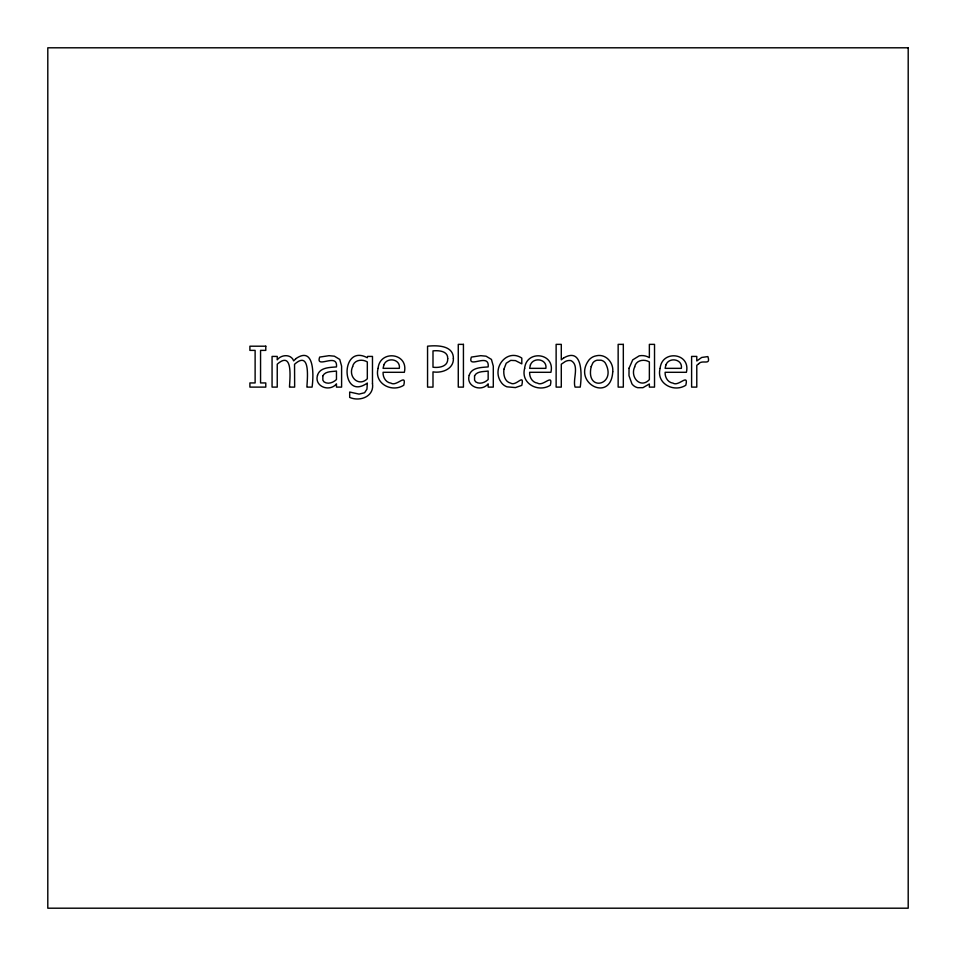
<?xml version="1.0" encoding="UTF-8"?>
<svg xmlns="http://www.w3.org/2000/svg" width="956" height="956" viewBox="0 0 956 956"><rect width="100%" height="100%" fill="white"/><g stroke="black" fill="none" stroke-linecap="round" stroke-linejoin="round"><path stroke-width="1.43" d="M503.943 369.195C503.215 374.489 504.589 381.814 510.695 383.129C516.395 386.666 524.497 372.493 521.809 385.376L515.439 387.586L506.955 386.822A11.878 11.878 0 0 1 500.729 381.635C491.635 367.893 506.811 348.259 521.809 358.07L521.809 363.866L515.463 360.603L510.755 360.376L506.226 363.22L503.943 369.195M372.481 383.619C374.453 396.537 359.874 401.962 349.681 397.409L349.681 392.032L359.074 394.111L364.606 392.725L366.961 389.116L367.319 383.045C340.766 401.938 339.882 343.049 367.319 357.747L367.618 356.421L372.481 356.421L372.481 383.619M612.736 371.776C610.98 403.444 571.545 382.711 589.099 359.826A12.225 12.225 0 0 1 596.126 355.835C605.662 353.409 613.788 362.575 612.736 371.776M378.086 368.383C373.892 383.547 391.769 392.928 403.767 385.244C406.742 372.709 396.62 386.893 390.968 383.141C385.77 382.52 382.759 377.202 383.081 372.302L404.34 372.302C408.905 352.8 379.771 349.454 378.086 368.383M524.641 368.383C520.458 383.547 538.336 392.928 550.333 385.244C553.309 372.709 543.175 386.893 537.535 383.141C532.325 382.52 529.313 377.202 529.636 372.302L550.907 372.302C555.472 352.8 526.326 349.454 524.641 368.383M629.048 368.239L628.988 375.648L631.94 383.87A9.847 9.847 0 0 0 637.783 387.706L642.934 387.67L649.363 383.977L649.363 387.108L654.525 387.108L654.525 344.363L649.363 344.363L649.363 357.664A13.934 13.934 0 0 0 639.206 355.859L632.717 359.862L629.048 368.239M660.13 368.383C655.947 383.547 673.825 392.928 685.811 385.244C688.798 372.709 678.664 386.893 673.024 383.141C667.814 382.52 664.802 377.202 665.125 372.302L686.396 372.302C690.961 352.8 661.815 349.454 660.13 368.383M453.383 358.536C453.742 369.112 441.863 373.402 432.996 371.86L432.996 387.108L427.559 387.108L427.559 346.203C436.868 345.2 453.586 345.212 453.383 358.536M591.202 366.59C585.192 392.856 617.636 385.172 605.244 362.921A6.943 6.943 0 0 0 600.954 360.209L597.153 360.209A6.991 6.991 0 0 0 592.84 362.921L591.202 366.59M634.676 366.925C629.813 377.166 640.532 389.068 649.363 379.64L649.363 361.942C644.177 358.727 635.836 360.125 634.676 366.925M317.512 375.266C314.022 386.618 329.689 392.366 336.464 383.846L336.464 387.108L341.603 387.108L341.603 366.124L339.739 359.408L334.373 356.182L329.043 355.68L319.674 357.09C315.169 369.697 338.065 351.928 336.464 366.925C329.856 367.474 319.818 367.331 317.512 375.266M469.217 375.266C465.715 386.618 481.382 392.366 488.158 383.846L488.158 387.108L493.296 387.108L493.296 366.124L491.432 359.408L486.066 356.182L480.749 355.68L471.38 357.09C466.863 369.697 489.771 351.928 488.158 366.925C481.549 367.474 471.511 367.331 469.217 375.266M352.633 366.614C347.829 376.855 358.751 387.228 367.319 378.791L367.319 361.942C362.216 358.751 353.911 359.874 352.633 366.614M322.841 375.804L322.877 380.189L323.988 381.862C327.98 384.694 333.25 382.579 336.464 379.556L336.464 371.036C331.875 371.812 325.422 371 322.841 375.804M447.719 358.679C448.173 366.662 439.019 368.036 432.996 367.224L432.996 350.876C438.673 350.29 448.137 350.9 447.719 358.679M474.546 375.804L474.57 380.189L475.694 381.862C479.673 384.694 484.943 382.579 488.158 379.556L488.158 371.036C483.569 371.812 477.116 371 474.546 375.804M383.846 364.929L383.081 368.347L399.321 368.347C400.815 358.906 386.786 356.755 383.846 364.929M530.413 364.929L529.636 368.347L545.876 368.347C547.37 358.906 533.352 356.755 530.413 364.929M665.902 364.929L665.125 368.347L681.365 368.347C682.859 358.906 668.842 356.755 665.902 364.929M295.966 358.584L293.659 360.878C291.138 353.792 281.231 354.461 277.24 359.826L277.24 356.421L272.066 356.421L272.066 387.108L277.24 387.108L277.24 364.2C293.492 349.824 289.728 379.52 289.489 387.108L294.651 387.108L294.544 364.284C310.82 349.729 307.235 379.389 306.9 387.108L312.074 387.108C313.472 377.62 315.265 345.295 295.966 358.584M698.669 363.758L696.781 365.323L696.781 387.108L691.606 387.108L691.606 356.421L696.781 356.421L696.781 360.986L701.704 357.46L707.87 356.588C711.061 365.969 702.469 359.265 698.669 363.758M563.586 358.01L561.292 359.826L561.292 344.363L556.129 344.363L556.129 387.108L561.292 387.108L561.292 364.2L565.283 361.523A8.807 8.807 0 0 1 570.995 360.627C579.826 365.132 572.441 379.759 575.082 387.108L580.244 387.108C581.714 376.64 583.339 346.478 563.586 358.01M908.2 47.8L47.8 47.8L47.8 908.2L908.2 908.2L908.2 47.8M463.433 344.363L458.271 344.363L458.271 387.108L463.433 387.108L463.433 344.363M623.324 344.363L618.15 344.363L618.15 387.108L623.324 387.108L623.324 344.363M265.78 346.203L249.898 346.203L249.898 350.386L255.121 350.386L255.121 382.938L249.898 382.938L249.898 387.108L265.78 387.108L265.78 382.938L260.558 382.938L260.558 350.386L265.78 350.386L265.78 346.203"/></g></svg>
